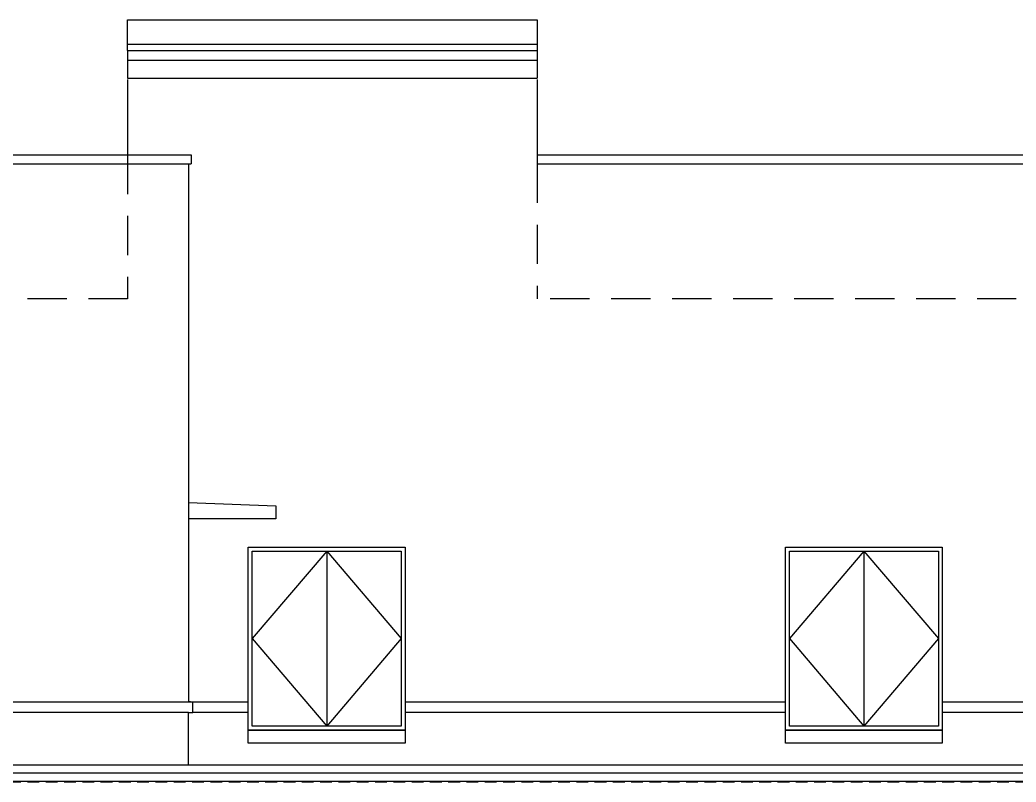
# Model space of a CAD drawing. Header units: millimetres. Extents: x 19868 to 801382, y -4805 to 85279.
# Drawn here: x 763602 to 775035, y 74882 to 83629 of the extents above; entities that cross this region are included whole.
import ezdxf

# ---------------------------------------------------------------- set-up
doc = ezdxf.new("R2010")
doc.units = ezdxf.units.MM
doc.header["$LTSCALE"] = 250
doc.linetypes.add('HID', pattern=[2.8, 1.8, -1])
for name, color, linetype in [('A-DIM', 7, 'Continuous'), ('A-DOOR', 4, 'Continuous'), ('A-ELE-3', 3, 'Continuous'), ('A-ELE-7', 7, 'Continuous'), ('A-ELE-8', 8, 'Continuous'), ('A-FIN', 6, 'Continuous'), ('A-FIN-8', 8, 'Continuous'), ('A-HAT-WIREMESH', 9, 'g_mesh'), ('A-WIN-CEN', 1, 'Continuous'), ('A-WP', 1, 'HID'), ('ELEV-0', 251, 'Continuous')]:
    doc.layers.add(name, color=color, linetype=linetype)
doc.styles.add('Gdim', font='')
doc.styles.get('Gdim').set_extended_font_data('Dotum')
doc.linetypes.add('g_mesh', pattern='A,10,-0.8,["X",Gdim,S=0.6,R=0,X=-0.15,Y=-0.3],-0.8', length=11.6)

# ---------------------------------------------------------------- blocks, each defined once
blk = doc.blocks.new('A$Cf510f4b9')
at = {"layer": 'A-DIM', "color": 251}
blk.add_line((15950, 8172, 0), (20650, 8172, 0), dxfattribs=at)
blk.add_lwpolyline([(15950, 8098), (15950, 8450), (20650, 8450), (20650, 8098)], dxfattribs=at)
at = {"layer": 'A-DOOR', "color": 251}
for p, q in [((18235, 2355), (18235, 345)), ((24400, 2355), (24400, 345))]:
    blk.add_line(p, q, dxfattribs=at)
for points in [[(19135, 300), (17335, 300), (17335, 2400), (19135, 2400)], [(19090, 345), (17380, 345), (17380, 2355), (19090, 2355)], [(25300, 300), (23500, 300), (23500, 2400), (25300, 2400)], [(25255, 345), (23545, 345), (23545, 2355), (25255, 2355)]]:
    blk.add_lwpolyline(points, close=True, dxfattribs=at)
at = {"layer": 'A-ELE-3', "color": 251, "linetype": 'Continuous'}
for p, q in [((15950, 8098, 0), (15950, 7782, 0)), ((15950, 8098, 0), (20650, 8098, 0)), ((20650, 8098, 0), (20650, 7782, 0)), ((15950, 7990, 0), (20650, 7990, 0)), ((15950, 7782, 0), (20650, 7782, 0))]:
    blk.add_line(p, q, dxfattribs=at)
at = {"layer": 'A-ELE-3', "color": 251}
for p, q in [((8920, 6900), (16680, 6900)), ((16680, 6900), (16680, 6800)), ((8920, 6800), (16680, 6800)), ((16650, 6800), (16650, 628)), ((16700, 620), (16650, 628)), ((16700, 500), (16700, 620)), ((16650, 500), (16700, 500))]:
    blk.add_line(p, q, dxfattribs=at)
blk.add_lwpolyline([(16650, -100), (16650, 500)], dxfattribs=at)
at = {"layer": 'A-ELE-7', "color": 251}
for p, q in [((15950, 7768), (15950, 6900)), ((20650, 7768), (20650, 6800, 0))]:
    blk.add_line(p, q, dxfattribs=at)
blk.add_lwpolyline([(16650, 2911), (17650, 2875), (17650, 2725), (16650, 2725)], dxfattribs=at)
for points in [[(17335, 300), (19135, 300), (19135, 150), (17335, 150)], [(23500, 300), (25300, 300), (25300, 150), (23500, 150)]]:
    blk.add_lwpolyline(points, close=True, dxfattribs=at)
at = {"layer": 'A-ELE-8', "color": 251, "linetype": 'HID'}
for p, q in [((15950, 6900), (15950, 5250)), ((20650, 6800), (20650, 5250)), ((15950, 5250), (-100, 5250)), ((29650, 5250), (20650, 5250))]:
    blk.add_line(p, q, dxfattribs=at)
at = {"layer": 'A-ELE-8', "color": 251}
for p, q in [((20650, 6900), (29650, 6900)), ((20650, 6800), (29650, 6800)), ((17335, 620), (13650, 620)), ((23500, 620), (19135, 620)), ((30415, 620), (25300, 620)), ((16650, 500), (13650, 500)), ((17335, 500), (16700, 500)), ((23500, 500), (19135, 500)), ((30415, 500), (25300, 500))]:
    blk.add_line(p, q, dxfattribs=at)
at = {"layer": 'A-WIN-CEN', "color": 251, "elevation": 0}
for points in [[(18235, 2355), (17380, 1350), (18235, 345)], [(18235, 2355), (19090, 1350), (18235, 345)], [(24400, 2355), (23545, 1350), (24400, 345)], [(24400, 2355), (25255, 1350), (24400, 345)]]:
    blk.add_lwpolyline(points, dxfattribs=at)

msp = doc.modelspace()

# ---------------------------------------------------------------- linework, layer by layer
at = {"layer": 'A-FIN'}
msp.add_line((749206.2, 75078.9), (789570.2, 75078.9), dxfattribs=at)
at = {"layer": 'A-FIN-8'}
msp.add_line((790070, 74886.9), (748698.4, 74886.9), dxfattribs=at)
at = {"layer": 'A-HAT-WIREMESH', "ltscale": 0.6}
msp.add_line((790080.2, 74982.9), (748696.2, 74982.9), dxfattribs=at)
at = {"layer": 'A-WP', "ltscale": 0.3}
msp.add_line((790073.1, 74881.9), (748688.2, 74881.9), dxfattribs=at)

# ---------------------------------------------------------------- block references
at = {"layer": 'ELEV-0'}
msp.add_blockref('A$Cf510f4b9', (748888.2, 75178.9), dxfattribs=at)

doc.saveas('drawing.dxf')
